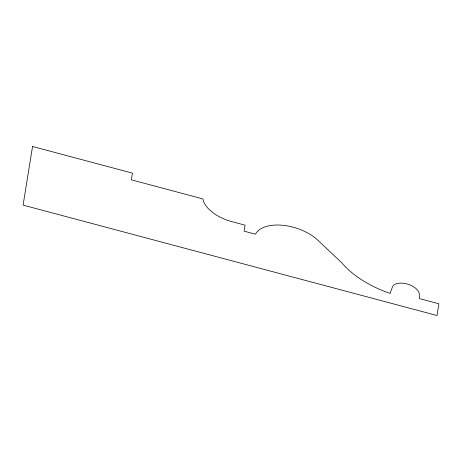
<?xml version="1.0" encoding="UTF-8"?>
<svg xmlns="http://www.w3.org/2000/svg" width="462" height="462" viewBox="0 0 462 462"><rect width="100%" height="100%" fill="white"/><g stroke="black" fill="none" stroke-linecap="round" stroke-linejoin="round"><path stroke-width="0.69" d="M32.542 146.489L23.1 205.128L437.012 315.511L438.9 303.782L419.49 298.608L419.248 293.728A14.022 7.536 17.3 0 0 406.56 283.83A14.022 7.536 17.3 0 0 392.411 286.977L390.136 293.416A77.09 41.424 17.3 0 1 341.915 262.936L317.769 240.125A36.746 19.745 17.3 0 0 282.605 225.265A36.746 19.745 17.3 0 0 255.509 234.194L244.115 231.156L245.074 225.173L232.022 221.696A33.166 17.822 17.3 0 1 202.928 198.92L131.352 179.828L132.432 173.129L32.542 146.489"/></g></svg>
